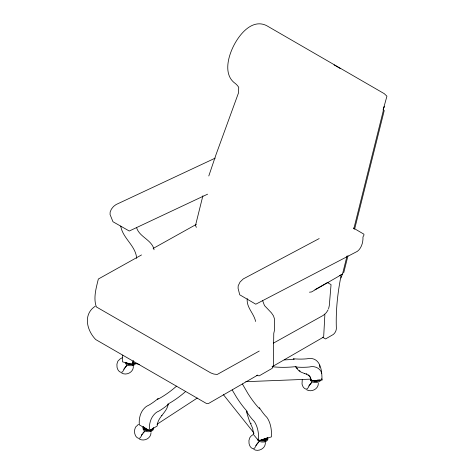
<?xml version="1.0" encoding="UTF-8"?>
<svg xmlns="http://www.w3.org/2000/svg" width="474" height="474" viewBox="0 0 474 474"><rect width="100%" height="100%" fill="white"/><g stroke="black" fill="none" stroke-linecap="round" stroke-linejoin="round"><path stroke-width="0.71" d="M324.88 314.44L323.659 337.026L272.526 366.544M176.529 386.138L175.581 386.985A90.445 52.217 -60 0 1 158.559 398.895L158.061 398.61A60.986 35.212 -60 0 1 148.403 405.43A9.918 5.724 -60 0 0 144.925 407.658C140.274 412.03 138.722 418.684 139.344 424.87L149.5 430.736L157.208 425.96C157.445 417.268 166.552 412.777 168.217 404.47L167.725 404.186A90.445 52.217 -60 0 0 184.747 392.276L185.695 391.429M122.736 355.144L122.505 361.858L132.187 364.37L133.277 360.714M132.554 363.262L133.283 360.921M151.028 432.62C151.046 438.349 144.132 441.78 139.344 439.054M318.374 383.365C318.386 389.095 311.471 392.525 306.69 389.8M347.021 255.99L342.732 273.166L341.019 277.995M353.811 228.794L383.3 110.715L383.365 107.651M343.68 272.935L347.969 255.759M354.582 229.28L384.254 110.483M202.878 195.798L195.513 225.434L196.343 227.372M383.099 110.045L386.926 96.204L384.242 93.651L266.542 25.584C251.475 18.154 238.244 35.811 232.805 47.566C227.698 58.409 223.681 75.224 235.211 83.43C236.597 84.502 237.776 85.835 238.718 87.317L238.541 92.785L215.996 154.702L208.797 175.967M328.589 308.728L329.294 305.659L331.048 284.619L327.202 282.397M157.729 399.576L158.061 398.61M302.27 379.591L302.021 384.023A43.128 9.818 70.1 0 1 302.59 385.8C303.324 388.129 306.868 391.032 308.313 387.454L309.326 385.374L312.046 382.097M328.15 309.765L326.355 312.656L323.256 315.376L273.457 343.123M133.733 364.69L133.129 365.507M151.378 430.7L150.779 431.518M265.748 441.016L265.144 441.833M123.862 369.24L126.457 365.709M141.513 435.251L142.135 434.208M255.877 445.566L258.478 442.035M308.852 386.002L311.809 382.115M142.923 433.005L144.108 431.719M132.187 364.37L133.591 362.782M127.05 365.341L124.336 368.618L123.323 370.698C121.877 374.27 118.334 371.373 117.599 369.045A43.128 9.818 70.1 0 0 117.031 367.267L116.918 364.156L117.7 361.579A7.91 4.568 0 0 1 119.744 359.541M144.7 431.352L141.981 434.628L140.974 436.708C139.528 440.281 135.979 437.384 135.25 435.055A43.128 9.818 70.1 0 0 134.681 433.277L134.569 430.167L135.345 427.589A7.91 4.568 0 0 1 137.389 425.551M259.071 441.667L256.351 444.944L255.344 447.023C253.892 450.596 250.349 447.699 249.62 445.37A43.128 9.818 70.1 0 0 249.051 443.593L248.939 440.482L249.715 437.905A7.91 4.568 0 0 1 250.509 436.809M250.758 436.358L252.944 434.646M119.94 359.061L122.209 357.751M137.59 425.071L138.574 424.331M95.274 306.21C82.832 314.351 86.712 330.26 95.707 339.55L206.463 403.493L208.607 403.451L257.826 375.035M197.261 398.059L157.007 424.289L157.504 424.574M327.943 282.326L314.949 289.661M141.525 254.941L98.343 279.026C96.198 287.872 93.111 298.205 96.382 306.939L210.74 372.89L213.804 374.051L217.193 374.478L259.231 351.05M153.126 248.471L196.307 224.386M339.882 275.524L342.388 274.132L311.536 291.948L309.469 292.203M319.186 238.576L243.304 278.902L240.075 281.989L238.191 285.781L238.078 288.269L239.72 294.787L255.8 304.201L357.39 251.327C361.561 248.157 363.262 241.983 362.948 236.959L363.878 235.294L363.925 234.197L353.391 228.03M207.606 194.174L129.272 231.022L112.966 221.737L110.057 214.497L110.164 212.002L111.396 209.141L113.511 206.474L116.083 204.555L215.202 158.138M242.41 384.005L248.003 393.633A89.722 33.168 73.7 0 0 258.857 408.061L259.485 407.871A60.5 22.367 73.7 0 0 265.641 416.119A9.836 3.638 73.7 0 1 267.863 418.862C270.974 424.307 271.756 430.724 271.424 436.898L258.585 440.69L253.667 434.776L252.678 428.449L250.604 423.72A21.478 7.94 73.7 0 1 249.36 420.829L247.357 414.726A19.452 7.193 73.7 0 1 246.646 411.663L247.268 411.473A89.722 33.168 73.7 0 1 236.413 397.052L232.195 389.96M250.604 423.72L251.232 423.531M253.477 433.349L254.105 433.165M310.369 377.784L311.252 380.705L322 380.035C321.988 372.339 321.331 360.311 311.999 358.557A9.889 7.969 -15.5 0 0 307.146 358.788A60.796 49.012 -15.5 0 1 293.684 358.788L293.791 359.191A90.167 72.688 -15.5 0 1 284.24 359.885M245.787 381.689L310.737 379.135M256.73 375.444L259.189 375.852L272.129 368.381L273.344 365.448L273.765 333.341L274.47 330.372L274.434 318.765L273.48 315.862L271.424 312.858L264.474 305.564L262.667 300.741M272.064 366.716A90.167 72.688 -15.5 0 0 295.794 366.603L295.906 367A19.44 15.672 -15.5 0 0 297.459 369.116C300.534 373.909 307.596 372.7 310.387 377.47M132.874 362.9L139.326 364.411M306.174 373.725L306.968 374.022M121.694 373.044C126.937 376.166 134.794 371.332 133.117 365.087M253.714 449.37C258.958 452.492 266.809 447.657 265.132 441.407M334.057 64.908L335.171 65.548M339.769 275.459L340.99 276.164C337.553 293.299 335.728 310.814 336.362 328.304C336.362 330.698 335.088 333.009 333.252 334.508L325.573 338.94L322.527 337.18M161.51 415.325L162.007 415.609M335.734 65.868L336.848 66.52M337.405 66.846L338.513 67.509M339.07 67.841L340.178 68.517M299.343 370.573L300.101 371.13M308.378 374.821L309.937 376.445L310.636 378.134M223.284 394.528L253.643 432.584M136.66 227.893C139.611 237.261 152.154 239.891 154.056 249.768M321.745 373.281C320.851 369.821 317.687 367.309 314.221 366.763A9.889 7.969 -15.5 0 0 309.368 366.995A60.796 49.012 -15.5 0 1 295.906 366.995M255.61 321.473C253.963 313.278 246.231 307.531 247.244 298.596M321.633 378.667L322 380.035M310.695 378.655L311.252 380.705M304.456 373.346L304.563 373.749M120.734 226.068C122.748 238.44 135.783 245.656 136.666 258.371M310.529 377.737L310.79 378.827M319.523 365.075L319.778 367.522M384.177 106.36L384.319 107.42M310.683 378.424L310.843 379.532M258.585 440.69C258.917 434.516 258.129 428.099 255.024 422.648A9.836 3.638 73.7 0 0 252.802 419.905A60.5 22.367 73.7 0 1 246.646 411.663M149.5 430.736C148.877 424.544 150.43 417.896 155.081 413.518A9.918 5.724 -60 0 1 158.565 411.29A60.986 35.212 -60 0 0 168.217 404.47M134.326 363.185A5.232 3.022 0 0 1 126.096 362.563M135.683 363.499A5.232 3.022 0 0 1 129.953 365.721A5.232 3.022 0 0 1 125.391 362.729M134.652 362.954A4.645 2.684 0 0 1 130.634 364.299A4.645 2.684 0 0 1 126.605 362.96M134.326 363.754A5.232 3.022 0 0 1 125.574 362.403M267.697 438.26A5.232 3.022 0 0 1 263.337 442.041A5.232 3.022 0 0 1 257.412 439.054M267.703 438.154A5.232 3.022 0 0 1 261.281 440.293M267.703 437.68A5.232 3.022 0 0 1 261.281 439.825M267.111 437.591A4.622 2.666 0 0 1 262.632 439.576M264.948 438.723A4.622 2.666 0 0 1 263.834 438.989M267.289 437.935A4.645 2.684 0 0 1 264.972 440.263A4.645 2.684 0 0 1 260.315 440.263M267.881 437.935A5.232 3.022 0 0 1 264.652 440.731A5.232 3.022 0 0 1 258.946 440.079M152.812 428.567A5.232 3.022 0 0 1 150.886 429.681M148.261 430.084A5.232 3.022 0 0 1 143.041 427.068M153.327 427.945A5.232 3.022 0 0 1 148.285 431.755A5.232 3.022 0 0 1 143.219 427.957M148.261 429.61A5.232 3.022 0 0 1 143.225 427.376M147.07 429.166A4.622 2.666 0 0 1 143.652 426.594M144.991 428.958A4.645 2.684 0 0 1 144.256 428.407M145.962 428.407A4.622 2.666 0 0 1 144.274 427.43M152.764 428.312A4.645 2.684 0 0 1 150.596 429.948M148.267 430.309A4.645 2.684 0 0 1 143.628 427.631M153.511 427.619A5.232 3.022 0 0 1 147.604 430.623A5.232 3.022 0 0 1 143.219 426.849M320.673 380.255A5.232 3.022 0 0 1 314.943 382.477A5.232 3.022 0 0 1 310.387 379.484M319.316 379.947A5.232 3.022 0 0 1 312.994 380.421M318.232 379.952A5.232 3.022 0 0 1 316.964 380.255M316.81 380.397A4.645 2.684 0 0 1 314.404 380.397M318.901 380.267A4.645 2.684 0 0 1 313.29 380.693M320.151 379.881A5.232 3.022 0 0 1 311.916 380.509M311.086 379.887A5.232 3.022 0 0 1 310.565 379.159M259.699 408.884A19.553 7.228 73.7 0 1 259.485 407.871M294.153 359.523A19.44 15.672 -15.5 0 1 293.684 358.794M297.352 368.713A19.44 15.672 -15.5 0 1 295.794 366.598"/></g></svg>
